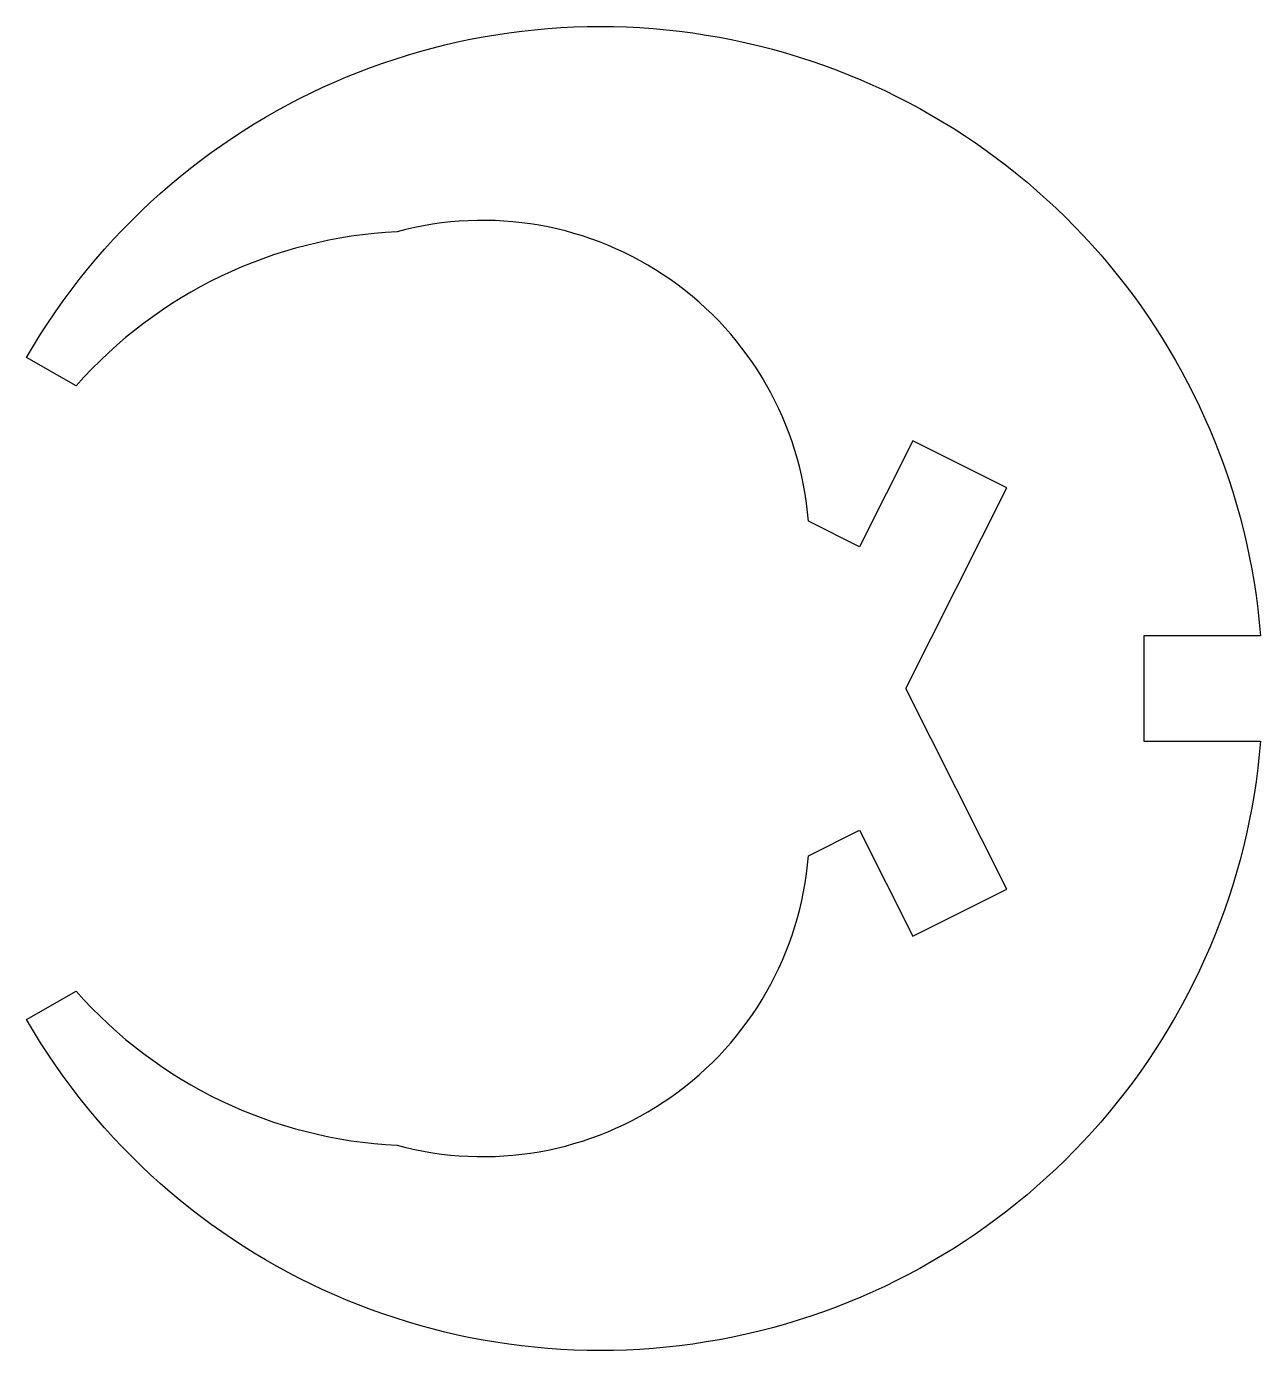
# Model space of a CAD drawing. Header units: millimetres. Extents: x -18.9 to 18.9, y -20.3 to 20.3.
import ezdxf

# ---------------------------------------------------------------- set-up
doc = ezdxf.new("R2010")
doc.units = ezdxf.units.MM
doc.layers.add('PERIMETER', color=5, linetype='CONTINUOUS')

msp = doc.modelspace()

# ---------------------------------------------------------------- linework, layer by layer
at = {"layer": 'PERIMETER'}
msp.add_lwpolyline([(-7.577, 13.99, 0.202474), (-17.401, 9.276), (-18.923, 10.14, -0.736231), (18.856, 1.61), (15.28, 1.61), (15.28, -1.61), (18.856, -1.61, -0.736231), (-18.923, -10.14), (-17.401, -9.276, 0.202474), (-7.577, -13.99, 0.470022), (5.016, -5.127), (6.579, -4.34), (8.215, -7.592), (11.092, -6.144), (8, 0), (11.092, 6.144), (8.215, 7.592), (6.579, 4.34), (5.016, 5.127, 0.470022)], format="xyb", close=True, dxfattribs=at)

doc.saveas('drawing.dxf')
